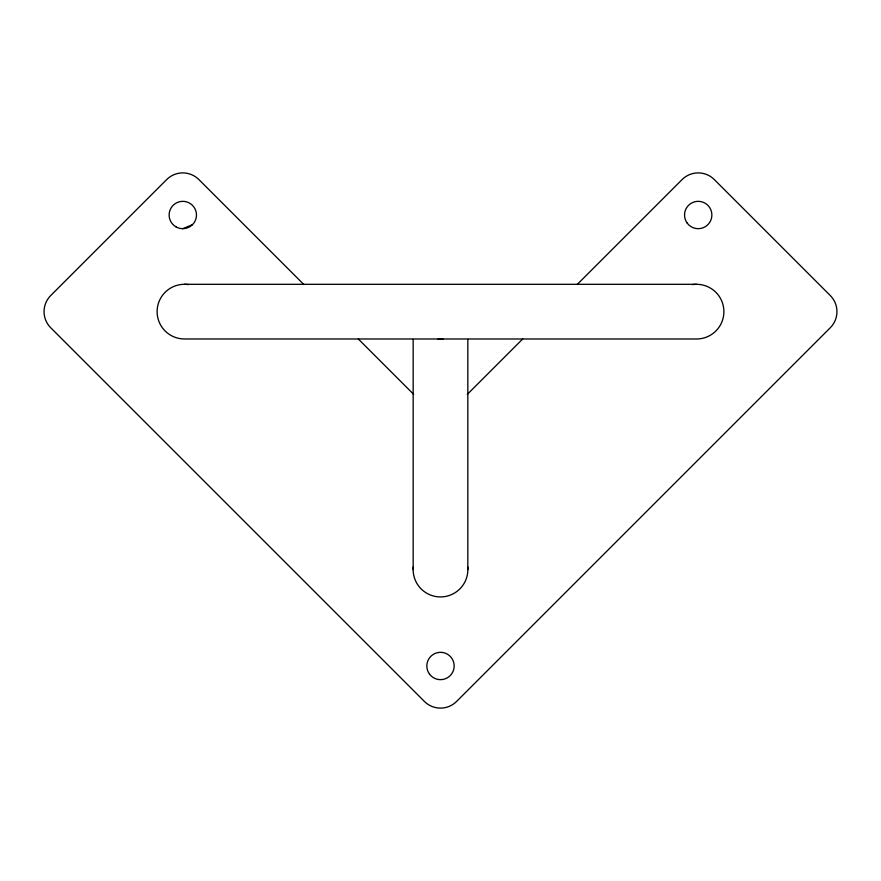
<?xml version="1.0" encoding="UTF-8"?>
<svg xmlns="http://www.w3.org/2000/svg" width="881" height="881" viewBox="0 0 881 881"><rect width="100%" height="100%" fill="white"/><g stroke="black" fill="none" stroke-linecap="round" stroke-linejoin="round"><path stroke-width="1.32" d="M467.293 394.38L522.697 338.976M577.132 284.541L682.103 179.57A22.774 22.774 0 0 1 714.315 179.57L830.276 295.542A22.774 22.774 0 0 1 830.276 327.754L456.611 701.43A22.774 22.774 0 0 1 424.389 701.43L50.724 327.754A22.774 22.774 0 0 1 50.724 295.542L166.685 179.57A22.774 22.774 0 0 1 198.897 179.57L303.868 284.541M182.796 228.675L192.454 224.677M696.541 284.31L184.459 284.31M358.303 338.976L413.707 394.38M467.833 339.416L467.833 569.567M413.167 339.416L413.167 569.567M692.543 284.596A27.344 27.344 0 0 1 723.819 309.638A27.344 27.344 0 0 1 696.541 338.987L184.459 338.976A27.344 27.344 0 0 1 157.181 309.638A27.344 27.344 0 0 1 188.457 284.596M443.044 339.174A27.333 27.278 0 0 1 437.956 339.174M467.734 566.912A27.366 27.366 0 0 1 440.5 596.933A27.366 27.366 0 0 1 413.266 566.912M175.958 226.846A13.667 13.667 0 0 0 196.463 215.008A13.667 13.667 0 0 0 175.958 203.17A13.667 13.667 0 0 0 175.958 226.846M429.532 674.141A13.667 13.667 0 0 0 453.043 671.421A13.667 13.667 0 0 0 438.925 652.414A13.667 13.667 0 0 0 429.532 674.141M687.235 223.157A13.667 13.667 0 0 0 710.747 220.437A13.667 13.667 0 0 0 696.64 201.43A13.667 13.667 0 0 0 687.235 223.157"/></g></svg>
